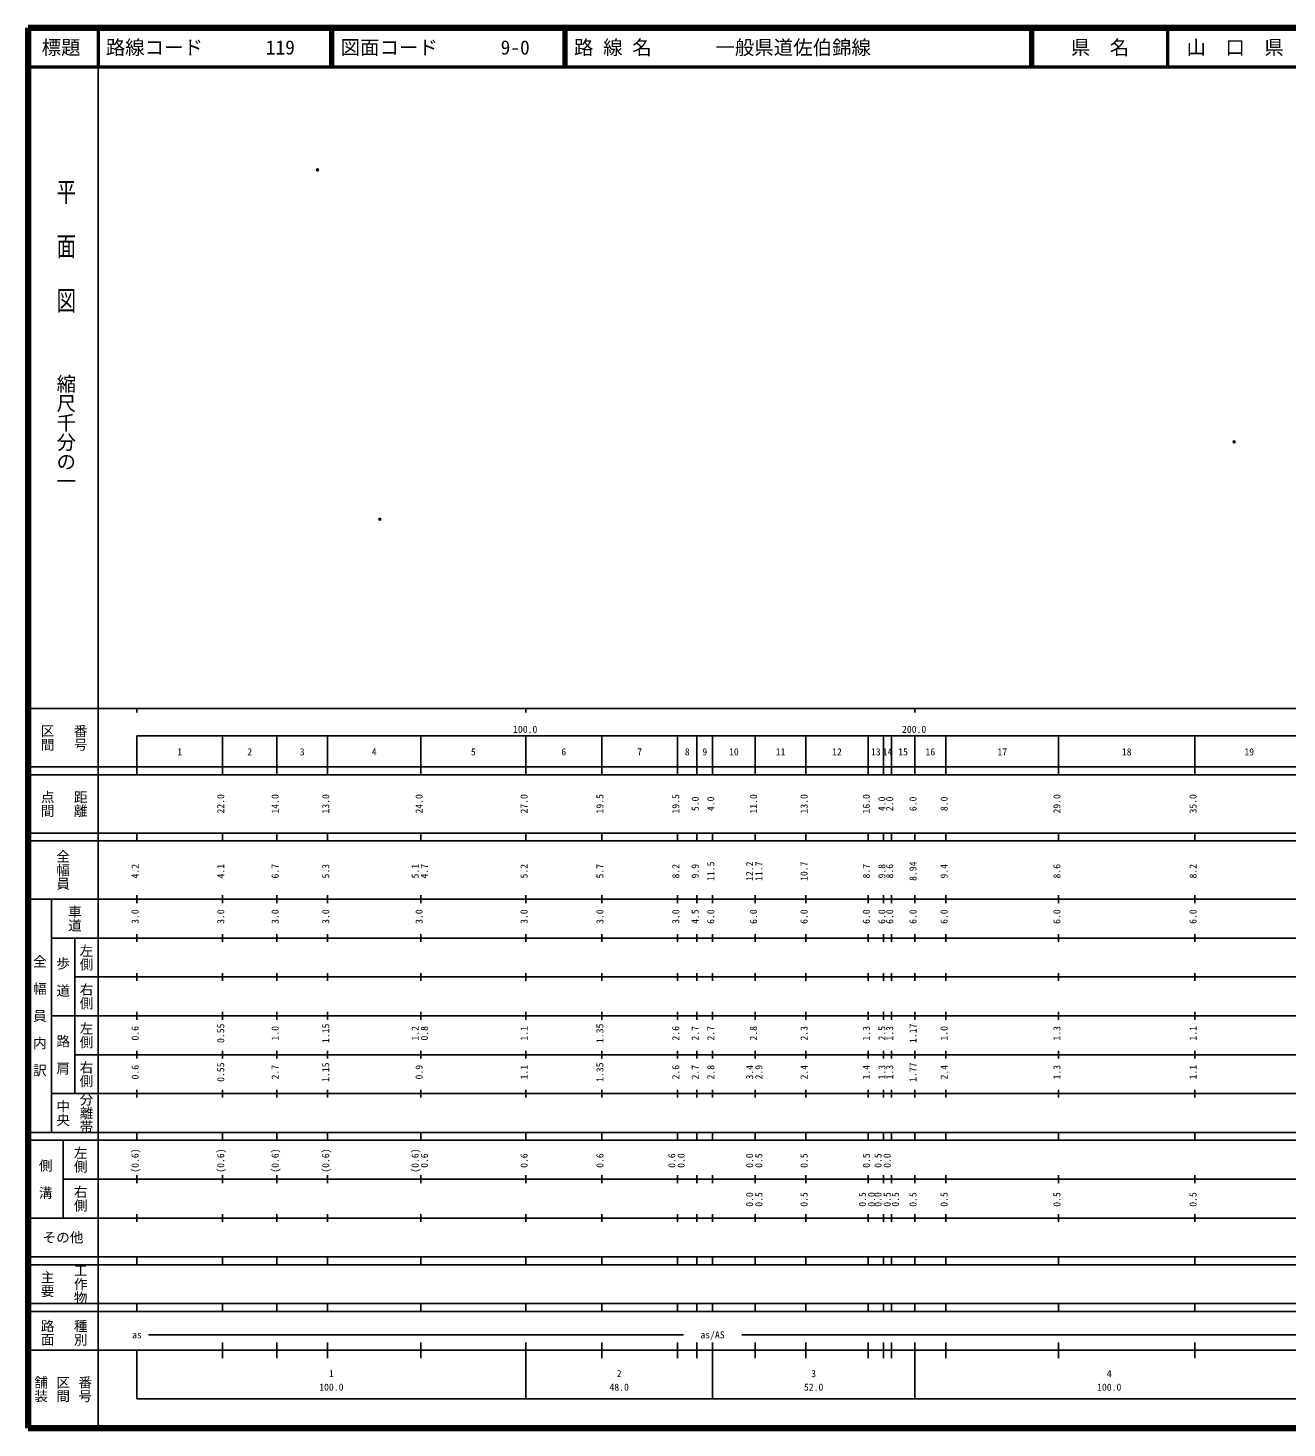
# Model space of a CAD drawing. Units: millimetres on the paper. Extents: x 40 to 680, y 20 to 380.
# Drawn here: x 40 to 363.7, y 20 to 380 of the extents above; entities that cross this region are included whole.
import ezdxf
from ezdxf.enums import TextEntityAlignment as Align

# ---------------------------------------------------------------- set-up
doc = ezdxf.new("R2010")
doc.units = ezdxf.units.MM
doc.header["$PDMODE"] = 32
doc.header["$PDSIZE"] = 0.5
doc.layers.add('M-OTRS', color=6, linetype='Continuous')
doc.layers.add('M-TTL-TXT', color=7, linetype='Continuous')
for name, color, linetype, lineweight in [('M-TTL', 2, 'Continuous', 140), ('M-TTL-BAND', 7, 'Continuous', 25), ('M-TTL-LINE', 7, 'Continuous', 50)]:
    doc.layers.add(name, color=color, linetype=linetype, lineweight=lineweight)
doc.styles.add('@ＭＳ ゴシック', font='')
doc.styles.add('ＭＳ ゴシック', font='')
doc.styles.get('@ＭＳ ゴシック').set_extended_font_data('@MS Gothic')
doc.styles.get('ＭＳ ゴシック').set_extended_font_data('MS Gothic')

msp = doc.modelspace()

# ---------------------------------------------------------------- linework, layer by layer
at = {"layer": 'M-OTRS'}
for p in [(114.452, 343.493), (350.1, 273.601), (130.458, 253.664)]:
    msp.add_point(p, dxfattribs=at)
at = {"layer": 'M-TTL'}
for p, q in [((40, 380), (40, 20)), ((680, 380), (40, 380)), ((40, 20), (680, 20))]:
    msp.add_line(p, q, dxfattribs=at)
at = {"layer": 'M-TTL-BAND'}
for p, q in [((58, 370), (58, 20)), ((40, 205), (579, 205)), ((68, 205), (68, 204)), ((168, 205), (168, 204)), ((268, 205), (268, 204)), ((68, 198), (579, 198)), ((68, 198), (68, 188)), ((90, 188), (90, 198)), ((104, 188), (104, 198)), ((117, 188), (117, 198)), ((141, 188), (141, 198)), ((168, 188), (168, 198)), ((187.5, 188), (187.5, 198)), ((207, 188), (207, 198)), ((212, 188), (212, 198)), ((216, 188), (216, 198)), ((227, 188), (227, 198)), ((240, 188), (240, 198)), ((256, 188), (256, 198)), ((260, 188), (260, 198)), ((262, 188), (262, 198)), ((268, 188), (268, 198)), ((276, 188), (276, 198)), ((305, 188), (305, 198)), ((340, 188), (340, 198)), ((40, 190), (579, 190)), ((40, 188), (579, 188)), ((40, 173), (579, 173)), ((68, 171), (68, 173)), ((90, 171), (90, 173)), ((104, 171), (104, 173)), ((117, 171), (117, 173)), ((141, 171), (141, 173)), ((168, 171), (168, 173)), ((187.5, 171), (187.5, 173)), ((207, 171), (207, 173)), ((212, 171), (212, 173)), ((216, 171), (216, 173)), ((227, 171), (227, 173)), ((240, 171), (240, 173)), ((256, 171), (256, 173)), ((260, 171), (260, 173)), ((262, 171), (262, 173)), ((268, 171), (268, 173)), ((276, 171), (276, 173)), ((305, 171), (305, 173)), ((340, 171), (340, 173)), ((40, 171), (579, 171)), ((40, 156), (579, 156)), ((46, 96), (46, 156)), ((68, 155), (68, 157)), ((90, 155), (90, 157)), ((104, 155), (104, 157)), ((117, 155), (117, 157)), ((141, 155), (141, 157)), ((168, 155), (168, 157)), ((187.5, 155), (187.5, 157)), ((207, 155), (207, 157)), ((212, 155), (212, 157)), ((216, 155), (216, 157)), ((227, 155), (227, 157)), ((240, 155), (240, 157)), ((256, 155), (256, 157)), ((260, 155), (260, 157)), ((262, 155), (262, 157)), ((268, 155), (268, 157)), ((276, 155), (276, 157)), ((305, 155), (305, 157)), ((340, 155), (340, 157)), ((46, 146), (579, 146)), ((52, 146), (52, 106)), ((68, 145), (68, 147)), ((90, 145), (90, 147)), ((104, 145), (104, 147)), ((117, 145), (117, 147)), ((141, 145), (141, 147)), ((168, 145), (168, 147)), ((187.5, 145), (187.5, 147)), ((207, 145), (207, 147)), ((212, 145), (212, 147)), ((216, 145), (216, 147)), ((227, 145), (227, 147)), ((240, 145), (240, 147)), ((256, 145), (256, 147)), ((260, 145), (260, 147)), ((262, 145), (262, 147)), ((268, 145), (268, 147)), ((276, 145), (276, 147)), ((305, 145), (305, 147)), ((340, 145), (340, 147)), ((68, 135), (68, 137)), ((90, 135), (90, 137)), ((104, 135), (104, 137)), ((117, 135), (117, 137)), ((141, 135), (141, 137)), ((168, 135), (168, 137)), ((187.5, 135), (187.5, 137)), ((207, 135), (207, 137)), ((212, 135), (212, 137)), ((216, 135), (216, 137)), ((227, 135), (227, 137)), ((240, 135), (240, 137)), ((256, 135), (256, 137)), ((260, 135), (260, 137)), ((262, 135), (262, 137)), ((268, 135), (268, 137)), ((276, 135), (276, 137)), ((305, 135), (305, 137)), ((340, 135), (340, 137)), ((52, 136), (579, 136)), ((46, 126), (579, 126)), ((68, 125), (68, 127)), ((90, 125), (90, 127)), ((104, 125), (104, 127)), ((117, 125), (117, 127)), ((141, 125), (141, 127)), ((168, 125), (168, 127)), ((187.5, 125), (187.5, 127)), ((207, 125), (207, 127)), ((212, 125), (212, 127)), ((216, 125), (216, 127)), ((227, 125), (227, 127)), ((240, 125), (240, 127)), ((256, 125), (256, 127)), ((260, 125), (260, 127)), ((262, 125), (262, 127)), ((268, 125), (268, 127)), ((276, 125), (276, 127)), ((305, 125), (305, 127)), ((340, 125), (340, 127)), ((52, 116), (579, 116)), ((68, 115), (68, 117)), ((90, 115), (90, 117)), ((104, 115), (104, 117)), ((117, 115), (117, 117)), ((141, 115), (141, 117)), ((168, 115), (168, 117)), ((187.5, 115), (187.5, 117)), ((207, 115), (207, 117)), ((212, 115), (212, 117)), ((216, 115), (216, 117)), ((227, 115), (227, 117)), ((240, 115), (240, 117)), ((256, 115), (256, 117)), ((260, 115), (260, 117)), ((262, 115), (262, 117)), ((268, 115), (268, 117)), ((276, 115), (276, 117)), ((305, 115), (305, 117)), ((340, 115), (340, 117)), ((46, 106), (579, 106)), ((68, 105), (68, 107)), ((90, 105), (90, 107)), ((104, 105), (104, 107)), ((117, 105), (117, 107)), ((141, 105), (141, 107)), ((168, 105), (168, 107)), ((187.5, 105), (187.5, 107)), ((207, 105), (207, 107)), ((212, 105), (212, 107)), ((216, 105), (216, 107)), ((227, 105), (227, 107)), ((240, 105), (240, 107)), ((256, 105), (256, 107)), ((260, 105), (260, 107)), ((262, 105), (262, 107)), ((268, 105), (268, 107)), ((276, 105), (276, 107)), ((305, 105), (305, 107)), ((340, 105), (340, 107)), ((40, 96), (579, 96)), ((40, 94), (579, 94)), ((49, 94), (49, 74)), ((68, 94), (68, 96)), ((90, 94), (90, 96)), ((104, 94), (104, 96)), ((117, 94), (117, 96)), ((141, 94), (141, 96)), ((168, 94), (168, 96)), ((187.5, 94), (187.5, 96)), ((207, 94), (207, 96)), ((212, 94), (212, 96)), ((216, 94), (216, 96)), ((227, 94), (227, 96)), ((240, 94), (240, 96)), ((256, 94), (256, 96)), ((260, 94), (260, 96)), ((262, 94), (262, 96)), ((268, 94), (268, 96)), ((276, 94), (276, 96)), ((305, 94), (305, 96)), ((340, 94), (340, 96)), ((49, 84), (579, 84)), ((68, 83), (68, 85)), ((90, 83), (90, 85)), ((104, 83), (104, 85)), ((117, 83), (117, 85)), ((141, 83), (141, 85)), ((168, 83), (168, 85)), ((187.5, 83), (187.5, 85)), ((207, 83), (207, 85)), ((212, 83), (212, 85)), ((216, 83), (216, 85)), ((227, 83), (227, 85)), ((240, 83), (240, 85)), ((256, 83), (256, 85)), ((260, 83), (260, 85)), ((262, 83), (262, 85)), ((268, 83), (268, 85)), ((276, 83), (276, 85)), ((305, 83), (305, 85)), ((340, 83), (340, 85)), ((40, 74), (579, 74)), ((68, 73), (68, 75)), ((90, 73), (90, 75)), ((104, 73), (104, 75)), ((117, 73), (117, 75)), ((141, 73), (141, 75)), ((168, 73), (168, 75)), ((187.5, 73), (187.5, 75)), ((207, 73), (207, 75)), ((212, 73), (212, 75)), ((216, 73), (216, 75)), ((227, 73), (227, 75)), ((240, 73), (240, 75)), ((256, 73), (256, 75)), ((260, 73), (260, 75)), ((262, 73), (262, 75)), ((268, 73), (268, 75)), ((276, 73), (276, 75)), ((305, 73), (305, 75)), ((340, 73), (340, 75)), ((40, 64), (579, 64)), ((40, 62), (579, 62)), ((68, 62), (68, 64)), ((90, 62), (90, 64)), ((104, 62), (104, 64)), ((117, 62), (117, 64)), ((141, 62), (141, 64)), ((168, 62), (168, 64)), ((187.5, 62), (187.5, 64)), ((207, 62), (207, 64)), ((212, 62), (212, 64)), ((216, 62), (216, 64)), ((227, 62), (227, 64)), ((240, 62), (240, 64)), ((256, 62), (256, 64)), ((260, 62), (260, 64)), ((262, 62), (262, 64)), ((268, 62), (268, 64)), ((276, 62), (276, 64)), ((305, 62), (305, 64)), ((340, 62), (340, 64)), ((40, 52), (579, 52)), ((68, 50), (68, 52)), ((90, 50), (90, 52)), ((104, 50), (104, 52)), ((117, 50), (117, 52)), ((141, 50), (141, 52)), ((168, 50), (168, 52)), ((187.5, 50), (187.5, 52)), ((207, 50), (207, 52)), ((212, 50), (212, 52)), ((216, 50), (216, 52)), ((227, 50), (227, 52)), ((240, 50), (240, 52)), ((256, 50), (256, 52)), ((260, 50), (260, 52)), ((262, 50), (262, 52)), ((268, 50), (268, 52)), ((276, 50), (276, 52)), ((305, 50), (305, 52)), ((340, 50), (340, 52)), ((40, 50), (579, 50)), ((71, 44), (208.5, 44)), ((223.5, 44), (565, 44)), ((40, 40), (579, 40)), ((68, 40), (68, 27.5)), ((90, 38), (90, 42)), ((104, 38), (104, 42)), ((117, 38), (117, 42)), ((141, 38), (141, 42)), ((168, 27.5), (168, 42)), ((187.5, 38), (187.5, 42)), ((207, 38), (207, 42)), ((212, 38), (212, 42)), ((216, 27.5), (216, 42)), ((227, 38), (227, 42)), ((240, 38), (240, 42)), ((256, 38), (256, 42)), ((260, 38), (260, 42)), ((262, 38), (262, 42)), ((268, 27.5), (268, 42)), ((276, 38), (276, 42)), ((305, 38), (305, 42)), ((340, 38), (340, 42)), ((68, 27.5), (579, 27.5))]:
    msp.add_line(p, q, dxfattribs=at)
at = {"layer": 'M-TTL-LINE'}
for p, q in [((58, 380), (58, 370)), ((117.75, 380), (117.75, 370)), ((118.25, 380), (118.25, 370)), ((177.75, 380), (177.75, 370)), ((178.25, 380), (178.25, 370)), ((297.75, 380), (297.75, 370)), ((298.25, 380), (298.25, 370)), ((333, 380), (333, 370)), ((40, 370), (680, 370))]:
    msp.add_line(p, q, dxfattribs=at)

# ---------------------------------------------------------------- texts
at = {"layer": 'M-TTL-BAND', "style": '@ＭＳ ゴシック', "width": 1.4}
msp.add_text('平  面  図', height=3.666, rotation=270, dxfattribs=at).set_placement((49.777, 306.475), align=Align.MIDDLE_RIGHT)
at = {"layer": 'M-TTL-BAND', "style": '@ＭＳ ゴシック'}
msp.add_text('縮尺千分の一', height=3.666, rotation=270, dxfattribs=at).set_placement((49.777, 261.03), align=Align.MIDDLE_RIGHT)
for s, p in [('区間', (45, 197.5)), ('番号', (53.5, 197.5)), ('点間', (45, 180.5)), ('距離', (53.5, 180.5)), ('全幅員', (49, 163.5)), ('車道', (52, 151)), ('左側', (55, 141)), ('全\u3000幅\u3000員\u3000内\u3000訳', (43, 126)), ('歩\u3000道', (49, 136)), ('右側', (55, 131)), ('左側', (55, 121)), ('路\u3000肩', (49, 116)), ('右側', (55, 111)), ('分離帯', (55, 101)), ('中央', (49, 101)), ('左側', (53.5, 89)), ('側\u3000溝', (44.5, 84)), ('右側', (53.5, 79)), ('工作物', (53.5, 57)), ('主要', (45, 57)), ('路面', (45, 44.5)), ('種別', (53.5, 44.5)), ('舗装', (43.333, 30)), ('区間', (49, 30)), ('番号', (54.667, 30))]:
    msp.add_text(s, height=2.566, rotation=270, dxfattribs=at).set_placement(p, align=Align.MIDDLE_CENTER)
at = {"layer": 'M-TTL-BAND', "style": 'ＭＳ ゴシック'}
for s, p in [('100.0', (167.844, 198.195)), ('200.0', (267.844, 198.195)), ('1', (79, 192.405)), ('2', (97, 192.405)), ('3', (110.5, 192.405)), ('4', (129, 192.405)), ('5', (154.5, 192.405)), ('6', (177.75, 192.405)), ('7', (197.25, 192.405)), ('8', (209.5, 192.405)), ('9', (214, 192.405)), ('10', (221.5, 192.405)), ('11', (233.5, 192.405)), ('12', (248, 192.405)), ('13', (258, 192.405)), ('14', (261, 192.405)), ('15', (265, 192.405)), ('16', (272, 192.405)), ('17', (290.5, 192.405)), ('18', (322.5, 192.405)), ('19', (354, 192.405)), ('as', (68, 42.5)), ('as/AS', (216, 42.5)), ('1', (118, 32.523)), ('2', (192, 32.523)), ('3', (242, 32.523)), ('4', (318, 32.523)), ('100.0', (118, 29.033)), ('48.0', (192, 29.033)), ('52.0', (242, 29.033)), ('100.0', (318, 29.033))]:
    msp.add_text(s, height=1.833, dxfattribs=at).set_placement(p, align=Align.BOTTOM_CENTER)
for s, p in [('22.0', (91, 180.5)), ('14.0', (105, 180.5)), ('13.0', (118, 180.5)), ('24.0', (142, 180.5)), ('27.0', (169, 180.5)), ('19.5', (188.5, 180.5)), ('19.5', (208, 180.5)), ('5.0', (213, 180.5)), ('4.0', (217, 180.5)), ('11.0', (228, 180.5)), ('13.0', (241, 180.5)), ('16.0', (257, 180.5)), ('4.0', (261, 180.5)), ('2.0', (263, 180.5)), ('6.0', (269, 180.5)), ('8.0', (277, 180.5)), ('29.0', (306, 180.5)), ('35.0', (341, 180.5)), ('4.2', (69, 163.174)), ('4.1', (91, 163.174)), ('6.7', (105, 163.174)), ('5.3', (118, 163.174)), ('5.1', (141, 163.174)), ('4.7', (143.37, 163.174)), ('5.2', (169, 163.174)), ('5.7', (188.5, 163.174)), ('8.2', (208, 163.174)), ('9.9', (213, 163.174)), ('11.5', (217, 163.174)), ('12.2', (227, 163.174)), ('11.7', (229.37, 163.174)), ('10.7', (241, 163.174)), ('8.7', (257, 163.174)), ('9.8', (261, 163.174)), ('8.6', (263, 163.174)), ('8.94', (269, 163.174)), ('9.4', (277, 163.174)), ('8.6', (306, 163.174)), ('8.2', (341, 163.174)), ('3.0', (69, 151.5)), ('3.0', (91, 151.5)), ('3.0', (105, 151.5)), ('3.0', (118, 151.5)), ('3.0', (142, 151.5)), ('3.0', (169, 151.5)), ('3.0', (188.5, 151.5)), ('3.0', (208, 151.5)), ('4.5', (213, 151.5)), ('6.0', (217, 151.5)), ('6.0', (228, 151.5)), ('6.0', (241, 151.5)), ('6.0', (257, 151.5)), ('6.0', (261, 151.5)), ('6.0', (263, 151.5)), ('6.0', (269, 151.5)), ('6.0', (277, 151.5)), ('6.0', (306, 151.5)), ('6.0', (341, 151.5)), ('0.6', (69, 121.5)), ('0.55', (91, 121.5)), ('1.0', (105, 121.5)), ('1.15', (118, 121.5)), ('1.2', (141, 121.5)), ('0.8', (143.37, 121.5)), ('1.1', (169, 121.5)), ('1.35', (188.5, 121.5)), ('2.6', (208, 121.5)), ('2.7', (213, 121.5)), ('2.7', (217, 121.5)), ('2.8', (228, 121.5)), ('2.3', (241, 121.5)), ('1.3', (257, 121.5)), ('2.5', (261, 121.5)), ('1.3', (263, 121.5)), ('1.17', (269, 121.5)), ('1.0', (277, 121.5)), ('1.3', (306, 121.5)), ('1.1', (341, 121.5)), ('0.6', (69, 111.5)), ('0.55', (91, 111.5)), ('2.7', (105, 111.5)), ('1.15', (118, 111.5)), ('0.9', (142, 111.5)), ('1.1', (169, 111.5)), ('1.35', (188.5, 111.5)), ('2.6', (208, 111.5)), ('2.7', (213, 111.5)), ('2.8', (217, 111.5)), ('3.4', (227, 111.5)), ('2.9', (229.37, 111.5)), ('2.4', (241, 111.5)), ('1.4', (257, 111.5)), ('1.3', (261, 111.5)), ('1.3', (263, 111.5)), ('1.77', (269, 111.5)), ('2.4', (277, 111.5)), ('1.3', (306, 111.5)), ('1.1', (341, 111.5)), ('(0.6)', (69, 88.764)), ('(0.6)', (91, 88.764)), ('(0.6)', (105, 88.764)), ('(0.6)', (118, 88.764)), ('(0.6)', (141, 88.764)), ('0.6', (143.37, 88.764)), ('0.6', (169, 88.764)), ('0.6', (188.5, 88.764)), ('0.6', (207, 88.764)), ('0.0', (209.37, 88.764)), ('0.0', (227, 88.764)), ('0.5', (229.37, 88.764)), ('0.5', (241, 88.764)), ('0.5', (257, 88.764)), ('0.5', (260, 88.764)), ('0.0', (262.37, 88.764)), ('0.0', (227, 78.764)), ('0.5', (229.37, 78.764)), ('0.5', (241, 78.764)), ('0.5', (256, 78.764)), ('0.0', (258.37, 78.764)), ('0.0', (260, 78.764)), ('0.5', (262.37, 78.764)), ('0.5', (264.48, 78.764)), ('0.5', (269, 78.764)), ('0.5', (277, 78.764)), ('0.5', (306, 78.764)), ('0.5', (341, 78.764))]:
    msp.add_text(s, height=1.833, rotation=90, dxfattribs=at).set_placement(p, align=Align.BOTTOM_CENTER)
msp.add_text('その他', height=2.566, dxfattribs=at).set_placement((49, 69), align=Align.MIDDLE_CENTER)
at = {"layer": 'M-TTL-TXT', "style": 'ＭＳ ゴシック'}
for s, p in [('標題', (48.5, 375)), ('県\u3000名', (315.625, 375)), ('山\u3000口\u3000県', (350.375, 375))]:
    msp.add_text(s, height=3.666, dxfattribs=at).set_placement(p, align=Align.MIDDLE_CENTER)
for s, p in [('路線コード', (60, 375)), ('119', (101.142, 375)), ('図面コード', (120.38, 375)), ('9-0', (161.521, 375)), ('路 線 名', (180.38, 375)), ('一般県道佐伯錦線', (216.734, 375))]:
    msp.add_text(s, height=3.666, dxfattribs=at).set_placement(p, align=Align.MIDDLE_LEFT)

doc.saveas('drawing.dxf')
